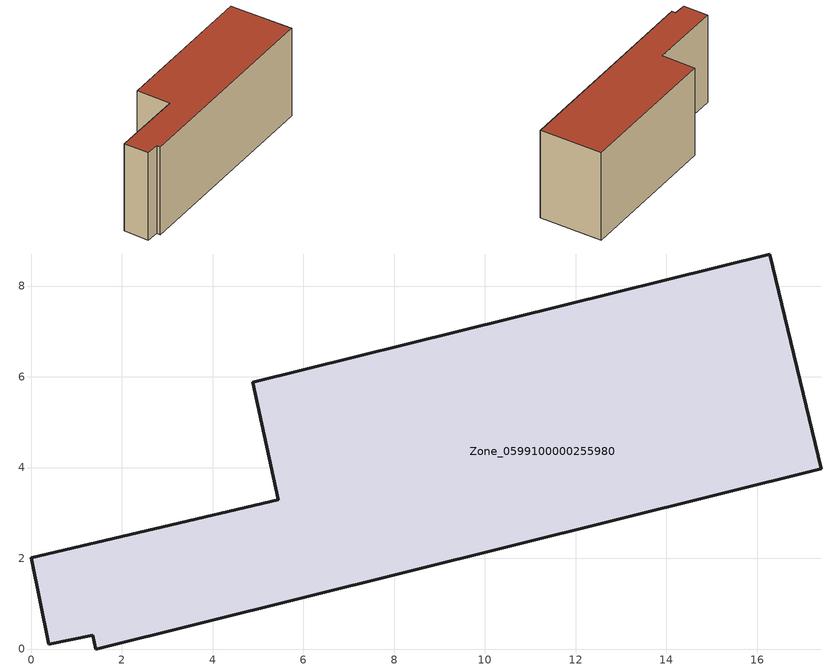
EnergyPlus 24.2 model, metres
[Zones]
Zone_0599100000255980
 floor ground (C_G): 1.36,0.31 0.39,0.11 0,2.01 5.45,3.29 4.89,5.88 16.28,8.71 17.42,3.98 1.42,0 z0
 wall outside (C_F): 5.45,3.29 0,2.01 0.39,0.11 1.36,0.31 1.42,0 17.42,3.98 16.28,8.71 4.89,5.88 5.45,3.29 z0:7.13
 roof outside (C_R): 1.42,0 17.42,3.98 16.28,8.71 4.89,5.88 5.45,3.29 0,2.01 0.39,0.11 1.36,0.31 z7.13
[BUILDING]
Pand.0599100000255980: North Axis=0; Terrain=City; Loads Convergence Tolerance Value=0.04; Temperature Convergence Tolerance Value=0.4; Solar Distribution=FullExterior; Maximum Number of Warmup Days=25; Minimum Number of Warmup Days=1
[Site:Location]
Rotterdam.The.Hague.AP_ZH_NLD Design_Conditions: Latitude=51.96; Longitude=4.45; Time Zone=1; Elevation=-4.5
[SITE:GROUNDTEMPERATURE:BUILDINGSURFACE]
18, 18, 18, 18, 18, 18, 18, 18, 18, 18, 18, 18
[MATERIAL] Thermal Absorptance=0.9; Solar Absorptance=0.7; Visible Absorptance=0.7
Name | Roughness | Thickness | Conductivity | Density | Specific Heat
G.TI.1946 | MediumSmooth | 0.15 | 1 | 540 | 1210
F.TI.1946 | Rough | 0.3 | 0.857143 | 1920 | 840
R.TI.1946 | MediumRough | 0.2 | 0.1 | 1500 | 1000
[CONSTRUCTION]
C_G: G.TI.1946
C_F: F.TI.1946
C_R: R.TI.1946
[ZONE]
Zone_0599100000255980: Type=1; Multiplier=1; Ceiling Height=Autocalculate; Volume=Autocalculate; Floor Area=autocalculate; Part of Total Floor Area=Yes
[ZONEINFILTRATION:DESIGNFLOWRATE]
Infil_Zone_0599100000255980: Zone or ZoneList or Space or SpaceList=Zone_0599100000255980; Schedule=AlwaysOn; Design Flow Rate Calculation Method=Flow/Area; Flow Rate per Floor Area=0.003; Constant Term Coefficient=1; Temperature Term Coefficient=0; Velocity Term Coefficient=0; Velocity Squared Term Coefficient=0
[HVACTEMPLATE:ZONE:IDEALLOADSAIRSYSTEM]
Zone_0599100000255980: Maximum Heating Supply Air Temperature=50; Minimum Cooling Supply Air Temperature=13; Maximum Heating Supply Air Humidity Ratio=0.0156; Minimum Cooling Supply Air Humidity Ratio=0.0077; Heating Limit=NoLimit; Cooling Limit=NoLimit; Dehumidification Control Type=ConstantSensibleHeatRatio; Cooling Sensible Heat Ratio=0.7; Dehumidification Setpoint=60; Humidification Control Type=None; Humidification Setpoint=30; Outdoor Air Method=None; Outdoor Air Flow Rate per Person=0.00944; Outdoor Air Flow Rate per Zone Floor Area=0; Outdoor Air Flow Rate per Zone=0; Demand Controlled Ventilation Type=None; Outdoor Air Economizer Type=NoEconomizer; Heat Recovery Type=None; Sensible Heat Recovery Effectiveness=0.7; Latent Heat Recovery Effectiveness=0.65
[ZONECONTROL:THERMOSTAT]
ThermostatControl_Zone_0599100000255980: Zone or ZoneList=Zone_0599100000255980; Control Type Schedule=DualSetpointControlType; Control 1=Thermostat_Zone_0599100000255980; Temperature Difference Between Cutout And Setpoint=0
[THERMOSTATSETPOINT:DUALSETPOINT]
Thermostat_Zone_0599100000255980: Heating Setpoint Temperature Schedule=HeatingSetpoint_Zone_0599100000255980; Cooling Setpoint Temperature Schedule=CoolingSetpoint_Zone_0599100000255980
[SCHEDULE:COMPACT]
HeatingSetpoint_Zone_0599100000255980: Through: 12/31, For: AllDays, Until: 24:00, 21
CoolingSetpoint_Zone_0599100000255980: Through: 12/31, For: AllDays, Until: 24:00, 24
DualSetpointControlType: Through: 12/31, For: AllDays, Until: 24:00, 4
AlwaysOn: Through: 12/31, For: AllDays, Until: 24:00, 1
